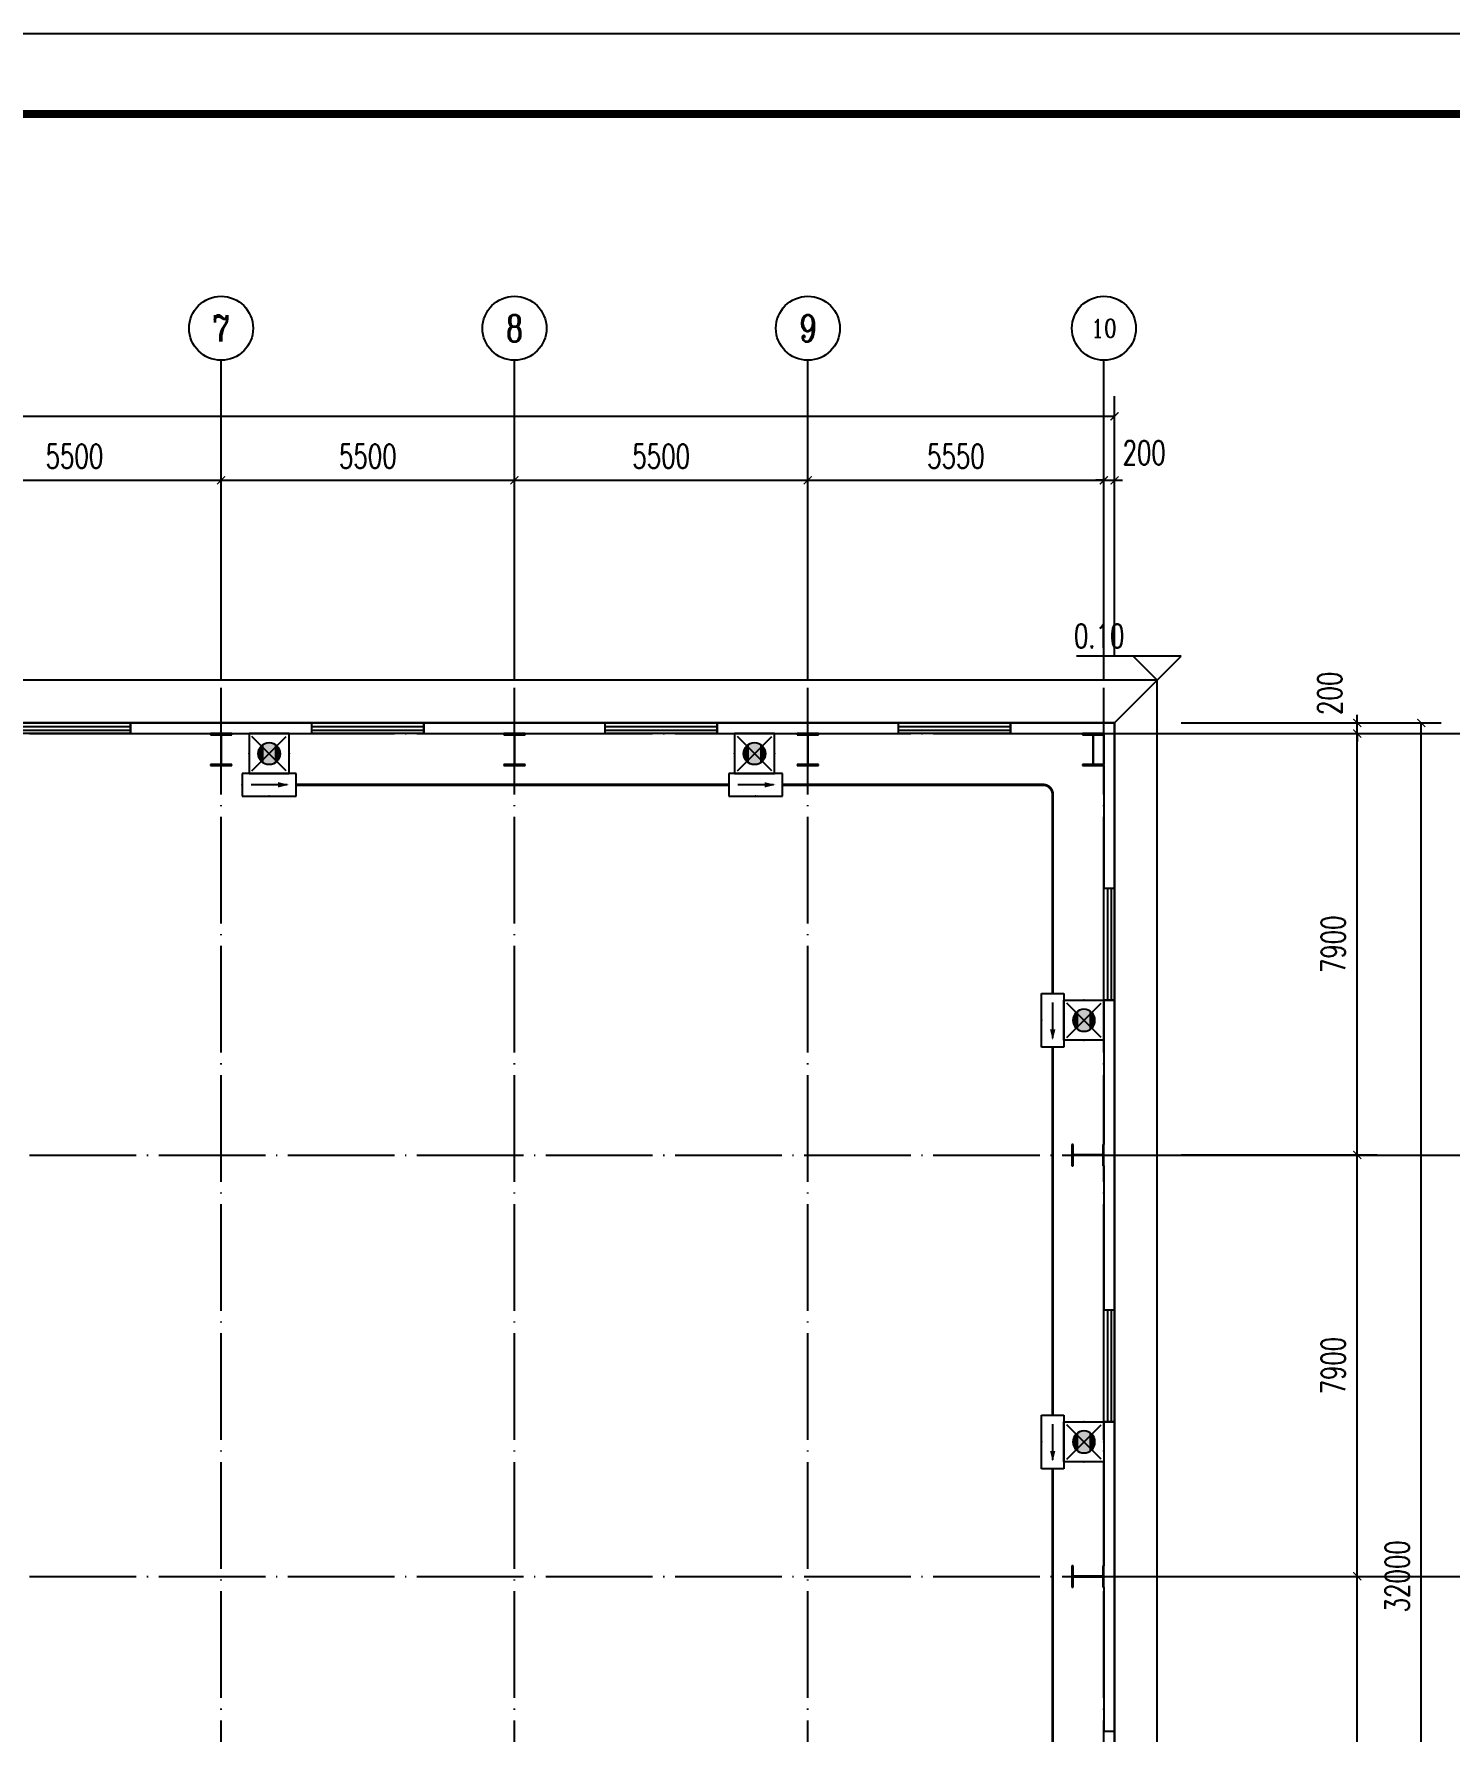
# Model space of a CAD drawing. Extents: x 1162612 to 1711260, y -157368 to 197905.
# Drawn here: x 1653632 to 1680161, y 7170 to 38988 of the extents above; entities that cross this region are included whole.
import ezdxf
from ezdxf.enums import TextEntityAlignment as Align

# ---------------------------------------------------------------- set-up
doc = ezdxf.new("R2010")
doc.units = 0
doc.header["$LTSCALE"] = 1000
doc.header["$MEASUREMENT"] = 0
doc.linetypes.add('DOTE', pattern=[2.42, 2, -0.2, 0.02, -0.2])
doc.layers.get('0').update_dxf_attribs({"linetype": 'CONTINUOUS'})
doc.layers.get('DEFPOINTS').update_dxf_attribs({"linetype": 'CONTINUOUS'})
for name, color, linetype in [('AXIS', 3, 'CONTINUOUS'), ('AXIS_TEXT', 7, 'CONTINUOUS'), ('COLUMN', 99, 'CONTINUOUS'), ('DIM_ELEV', 3, 'CONTINUOUS'), ('DOTE', 1, 'DOTE'), ('EQUIP-照明', 3, 'CONTINUOUS'), ('GROUND', 2, 'CONTINUOUS'), ('PUB_TEXT', 7, 'CONTINUOUS'), ('PUB_TITLE', 4, 'CONTINUOUS'), ('WALL', 9, 'CONTINUOUS'), ('WINDOW', 99, 'CONTINUOUS'), ('WIRE-照明', 1, 'CONTINUOUS')]:
    doc.layers.add(name, color=color, linetype=linetype)
doc.styles.add('_TCH_AXIS', font='COMPLEX', dxfattribs={"bigfont": 'GBCBIG'})
doc.styles.add('_TCH_DIM', font='SIMPLEX', dxfattribs={"bigfont": 'GBCBIG'})
doc.styles.add('COMPLEX', font='COMPLEX')
doc.styles.add('DIM_FONT', font='SIMPLEX', dxfattribs={"width": 0.7, "bigfont": 'GBCBIG'})
doc.styles.get("Standard").update_dxf_attribs({"font": 'gbenor.shx', "bigfont": 'gbcbig.shx'})
doc.dimstyles.new('DIMN150', dxfattribs={"dimscale": 1.5, "dimtxt": 300, "dimasz": 100, "dimexe": 250, "dimexo": 300, "dimgap": 150, "dimtad": 1, "dimdec": 0, "dimzin": 0, "dimtxsty": 'DIM_FONT', "dimblk": 'ARCHTICK', "dimcen": 0.09, "dimclrt": 7, "dimazin": 3, "dimtfac": 1, "dimtdec": 0, "dimtix": 1, "dimtmove": 0, "dimatfit": 3, "dimtolj": 1, "dimtzin": 0})

# ---------------------------------------------------------------- blocks, each defined once
blk = doc.blocks.new('$TCHSYS$WIN2D')
for p, q in [((-0.5, 0.5), (0.5, 0.5)), ((-0.5, 0.5), (-0.5, -0.5)), ((0.5, 0.5), (0.5, -0.5)), ((0.5, 0.167), (-0.5, 0.167)), ((0.5, -0.167), (-0.5, -0.167)), ((-0.5, -0.5), (0.5, -0.5))]:
    blk.add_line(p, q)
blk = doc.blocks.new('_AXISO')
blk.add_circle((0, 0), 0.5)
at = {"layer": 'AXIS_TEXT', "style": 'COMPLEX', "width": 1.041667}
blk.add_attdef('A', text='', height=0.56, dxfattribs=at).set_placement((-0.25, -0.28), (0.25, -0.28), align=Align.FIT)
blk = doc.blocks.new('_ARCHTICK')
at = {"color": 0, "linetype": 'BYBLOCK', "const_width": 0.15}
blk.add_lwpolyline([(-0.5, -0.5), (0.5, 0.5)], dxfattribs=at)
blk = doc.blocks.new('*D136')
at = {"layer": 'AXIS', "color": 0}
for p, q in [((1734864, 100227), (1734864, 105102)), ((1785864, 100227), (1785864, 105102)), ((1734864, 104727), (1785864, 104727))]:
    blk.add_line(p, q, dxfattribs=at)
at = {"layer": 'DEFPOINTS', "color": 0}
for p in [(1785864, 104727), (1734864, 99777), (1785864, 99777)]:
    blk.add_point(p, dxfattribs=at)
at = {"layer": 'AXIS', "color": 0, "xscale": 150, "yscale": 150, "zscale": 150, "rotation": 180}
blk.add_blockref('_ARCHTICK', (1734864, 104727), dxfattribs=at)
at = {"layer": 'AXIS', "color": 0, "xscale": 150, "yscale": 150, "zscale": 150}
blk.add_blockref('_ARCHTICK', (1785864, 104727), dxfattribs=at)
at = {"layer": 'AXIS', "color": 7, "insert": (1760364, 105177), "char_height": 450, "attachment_point": 5, "style": 'DIM_FONT'}
blk.add_mtext('\\A1;51000', dxfattribs=at)
blk = doc.blocks.new('*D143')
at = {"layer": 'AXIS', "color": 0}
for p, q in [((1763614, 100227), (1763614, 103902)), ((1769114, 100227), (1769114, 103902)), ((1763614, 103527), (1769114, 103527))]:
    blk.add_line(p, q, dxfattribs=at)
at = {"layer": 'DEFPOINTS', "color": 0}
for p in [(1769114, 103527), (1763614, 99777), (1769114, 99777)]:
    blk.add_point(p, dxfattribs=at)
at = {"layer": 'AXIS', "color": 0, "xscale": 150, "yscale": 150, "zscale": 150, "rotation": 180}
blk.add_blockref('_ARCHTICK', (1763614, 103527), dxfattribs=at)
at = {"layer": 'AXIS', "color": 0, "xscale": 150, "yscale": 150, "zscale": 150}
blk.add_blockref('_ARCHTICK', (1769114, 103527), dxfattribs=at)
at = {"layer": 'AXIS', "color": 7, "insert": (1766364, 103977), "char_height": 450, "attachment_point": 5, "style": 'DIM_FONT'}
blk.add_mtext('\\A1;5500', dxfattribs=at)
blk = doc.blocks.new('*D144')
at = {"layer": 'AXIS', "color": 0}
for p, q in [((1769114, 100227), (1769114, 103902)), ((1774614, 100227), (1774614, 103902)), ((1769114, 103527), (1774614, 103527))]:
    blk.add_line(p, q, dxfattribs=at)
at = {"layer": 'DEFPOINTS', "color": 0}
for p in [(1774614, 103527), (1769114, 99777), (1774614, 99777)]:
    blk.add_point(p, dxfattribs=at)
at = {"layer": 'AXIS', "color": 0, "xscale": 150, "yscale": 150, "zscale": 150, "rotation": 180}
blk.add_blockref('_ARCHTICK', (1769114, 103527), dxfattribs=at)
at = {"layer": 'AXIS', "color": 0, "xscale": 150, "yscale": 150, "zscale": 150}
blk.add_blockref('_ARCHTICK', (1774614, 103527), dxfattribs=at)
at = {"layer": 'AXIS', "color": 7, "insert": (1771864, 103977), "char_height": 450, "attachment_point": 5, "style": 'DIM_FONT'}
blk.add_mtext('\\A1;5500', dxfattribs=at)
blk = doc.blocks.new('*D145')
at = {"layer": 'AXIS', "color": 0}
for p, q in [((1774614, 100227), (1774614, 103902)), ((1780114, 100227), (1780114, 103902)), ((1774614, 103527), (1780114, 103527))]:
    blk.add_line(p, q, dxfattribs=at)
at = {"layer": 'DEFPOINTS', "color": 0}
for p in [(1780114, 103527), (1774614, 99777), (1780114, 99777)]:
    blk.add_point(p, dxfattribs=at)
at = {"layer": 'AXIS', "color": 0, "xscale": 150, "yscale": 150, "zscale": 150, "rotation": 180}
blk.add_blockref('_ARCHTICK', (1774614, 103527), dxfattribs=at)
at = {"layer": 'AXIS', "color": 0, "xscale": 150, "yscale": 150, "zscale": 150}
blk.add_blockref('_ARCHTICK', (1780114, 103527), dxfattribs=at)
at = {"layer": 'AXIS', "color": 7, "insert": (1777364, 103977), "char_height": 450, "attachment_point": 5, "style": 'DIM_FONT'}
blk.add_mtext('\\A1;5500', dxfattribs=at)
blk = doc.blocks.new('*D146')
at = {"layer": 'AXIS', "color": 0}
for p, q in [((1780114, 100227), (1780114, 103902)), ((1785664, 100227), (1785664, 103902)), ((1780114, 103527), (1785664, 103527))]:
    blk.add_line(p, q, dxfattribs=at)
at = {"layer": 'DEFPOINTS', "color": 0}
for p in [(1785664, 103527), (1780114, 99777), (1785664, 99777)]:
    blk.add_point(p, dxfattribs=at)
at = {"layer": 'AXIS', "color": 0, "xscale": 150, "yscale": 150, "zscale": 150, "rotation": 180}
blk.add_blockref('_ARCHTICK', (1780114, 103527), dxfattribs=at)
at = {"layer": 'AXIS', "color": 0, "xscale": 150, "yscale": 150, "zscale": 150}
blk.add_blockref('_ARCHTICK', (1785664, 103527), dxfattribs=at)
at = {"layer": 'AXIS', "color": 7, "insert": (1782889, 103977), "char_height": 450, "attachment_point": 5, "style": 'DIM_FONT'}
blk.add_mtext('\\A1;5550', dxfattribs=at)
blk = doc.blocks.new('*D147')
at = {"layer": 'AXIS', "color": 0}
for p, q in [((1785664, 100227), (1785664, 103902)), ((1785864, 100227), (1785864, 103902)), ((1785664, 103527), (1785514, 103527)), ((1785664, 103527), (1785864, 103527)), ((1785864, 103527), (1786014, 103527))]:
    blk.add_line(p, q, dxfattribs=at)
at = {"layer": 'DEFPOINTS', "color": 0}
for p in [(1785864, 103527), (1785664, 99777), (1785864, 99777)]:
    blk.add_point(p, dxfattribs=at)
at = {"layer": 'AXIS', "color": 0, "xscale": 150, "yscale": 150, "zscale": 150}
blk.add_blockref('_ARCHTICK', (1785664, 103527), dxfattribs=at)
at = {"layer": 'AXIS', "color": 0, "xscale": 150, "yscale": 150, "zscale": 150, "rotation": 180}
blk.add_blockref('_ARCHTICK', (1785864, 103527), dxfattribs=at)
at = {"layer": 'AXIS', "color": 7, "insert": (1786419, 104044), "char_height": 450, "attachment_point": 5, "style": 'DIM_FONT'}
blk.add_mtext('\\A1;200', dxfattribs=at)
blk = doc.blocks.new('*D148')
at = {"layer": 'AXIS', "color": 0}
for p, q in [((1787114, 98977), (1791989, 98977)), ((1791614, 66977), (1791614, 98977)), ((1787114, 66977), (1791989, 66977))]:
    blk.add_line(p, q, dxfattribs=at)
at = {"layer": 'DEFPOINTS', "color": 0}
for p in [(1786664, 98977), (1791614, 98977), (1786664, 66977)]:
    blk.add_point(p, dxfattribs=at)
at = {"layer": 'AXIS', "color": 0, "xscale": 150, "yscale": 150, "zscale": 150}
for p, rotation in [((1791614, 98977), 90), ((1791614, 66977), 270)]:
    blk.add_blockref('_ARCHTICK', p, dxfattribs=dict(at, rotation=rotation))
at = {"layer": 'AXIS', "color": 7, "insert": (1791164, 82977), "char_height": 450, "attachment_point": 5, "rotation": 90, "style": 'DIM_FONT'}
blk.add_mtext('\\A1;32000', dxfattribs=at)
blk = doc.blocks.new('*D151')
at = {"layer": 'AXIS', "color": 0}
for p, q in [((1787114, 82977), (1790789, 82977)), ((1790414, 75077), (1790414, 82977)), ((1787114, 75077), (1790789, 75077))]:
    blk.add_line(p, q, dxfattribs=at)
at = {"layer": 'DEFPOINTS', "color": 0}
for p in [(1786664, 82977), (1790414, 82977), (1786664, 75077)]:
    blk.add_point(p, dxfattribs=at)
at = {"layer": 'AXIS', "color": 0, "xscale": 150, "yscale": 150, "zscale": 150}
for p, rotation in [((1790414, 82977), 90), ((1790414, 75077), 270)]:
    blk.add_blockref('_ARCHTICK', p, dxfattribs=dict(at, rotation=rotation))
at = {"layer": 'AXIS', "color": 7, "insert": (1789964, 79027), "char_height": 450, "attachment_point": 5, "rotation": 90, "style": 'DIM_FONT'}
blk.add_mtext('\\A1;7900', dxfattribs=at)
blk = doc.blocks.new('*D152')
at = {"layer": 'AXIS', "color": 0}
for p, q in [((1787114, 90877), (1790789, 90877)), ((1790414, 82977), (1790414, 90877)), ((1787114, 82977), (1790789, 82977))]:
    blk.add_line(p, q, dxfattribs=at)
at = {"layer": 'DEFPOINTS', "color": 0}
for p in [(1786664, 90877), (1790414, 90877), (1786664, 82977)]:
    blk.add_point(p, dxfattribs=at)
at = {"layer": 'AXIS', "color": 0, "xscale": 150, "yscale": 150, "zscale": 150}
for p, rotation in [((1790414, 90877), 90), ((1790414, 82977), 270)]:
    blk.add_blockref('_ARCHTICK', p, dxfattribs=dict(at, rotation=rotation))
at = {"layer": 'AXIS', "color": 7, "insert": (1789964, 86927), "char_height": 450, "attachment_point": 5, "rotation": 90, "style": 'DIM_FONT'}
blk.add_mtext('\\A1;7900', dxfattribs=at)
blk = doc.blocks.new('*D153')
at = {"layer": 'AXIS', "color": 0}
for p, q in [((1787114, 98777), (1790789, 98777)), ((1790414, 90877), (1790414, 98777)), ((1787114, 90877), (1790789, 90877))]:
    blk.add_line(p, q, dxfattribs=at)
at = {"layer": 'DEFPOINTS', "color": 0}
for p in [(1786664, 98777), (1790414, 98777), (1786664, 90877)]:
    blk.add_point(p, dxfattribs=at)
at = {"layer": 'AXIS', "color": 0, "xscale": 150, "yscale": 150, "zscale": 150}
for p, rotation in [((1790414, 98777), 90), ((1790414, 90877), 270)]:
    blk.add_blockref('_ARCHTICK', p, dxfattribs=dict(at, rotation=rotation))
at = {"layer": 'AXIS', "color": 7, "insert": (1789964, 94827), "char_height": 450, "attachment_point": 5, "rotation": 90, "style": 'DIM_FONT'}
blk.add_mtext('\\A1;7900', dxfattribs=at)
blk = doc.blocks.new('*D154')
at = {"layer": 'AXIS', "color": 0}
for p, q in [((1787114, 98977), (1790789, 98977)), ((1790414, 98977), (1790414, 99127)), ((1790414, 98777), (1790414, 98977)), ((1787114, 98777), (1790789, 98777)), ((1790414, 98777), (1790414, 98627))]:
    blk.add_line(p, q, dxfattribs=at)
at = {"layer": 'DEFPOINTS', "color": 0}
for p in [(1786664, 98977), (1790414, 98977), (1786664, 98777)]:
    blk.add_point(p, dxfattribs=at)
at = {"layer": 'AXIS', "color": 0, "xscale": 150, "yscale": 150, "zscale": 150}
for p, rotation in [((1790414, 98977), 270), ((1790414, 98777), 90)]:
    blk.add_blockref('_ARCHTICK', p, dxfattribs=dict(at, rotation=rotation))
at = {"layer": 'AXIS', "color": 7, "insert": (1789897, 99532), "char_height": 450, "attachment_point": 5, "rotation": 90, "style": 'DIM_FONT'}
blk.add_mtext('\\A1;200', dxfattribs=at)
blk = doc.blocks.new('$EQUIP$00001167')
for p, q in [((-0.429, 0.429), (0.429, -0.429)), ((-0.429, -0.429), (0.429, 0.429))]:
    blk.add_line(p, q)
blk.add_lwpolyline([(-0.5, 0.5), (-0.5, -0.5), (0.5, -0.5), (0.5, 0.5)], close=True)
blk.add_circle((0, 0), 0.275)
for p in [(0, 0.5), (-0.5, 0), (0.5, 0), (0, -0.5)]:
    blk.add_point(p)
for points in [[(-0.238, 0.137), (0.238, 0.137), (-0.275, 0), (0.275, 0)], [(-0.238, -0.137), (0.238, -0.137), (-0.275, 0), (0.275, 0)], [(-0.137, 0.238), (0.137, 0.238), (-0.238, 0.137), (0.238, 0.137)], [(0, 0.275), (0, 0.275), (-0.137, 0.238), (0.137, 0.238)], [(-0.137, -0.238), (0.137, -0.238), (-0.238, -0.137), (0.238, -0.137)], [(0, -0.275), (0, -0.275), (-0.137, -0.238), (0.137, -0.238)]]:
    blk.add_solid(points)
at = {"flags": 9}
blk.add_attdef('A', (0, 0), '', height=0.00002, dxfattribs=at)
blk = doc.blocks.new('$EQUIP$00001686')
for p, q in [((0.72, 0.6), (-0.72, 0.6)), ((-0.72, 0.6), (-0.72, 0)), ((0.72, 0), (0.72, 0.6)), ((-0.72, 0), (0.72, 0))]:
    blk.add_line(p, q)
at = {"color": 7}
blk.add_line((-0.48, 0.3), (0.48, 0.3), dxfattribs=at)
for p in [(0, 0.6), (-0.72, 0.3), (0, 0), (0.72, 0.3)]:
    blk.add_point(p)
blk.add_solid([(-0.24, 0.228), (-0.528, 0.3), (-0.24, 0.372)])
blk = doc.blocks.new('D2222')
at = {"color": 8}
blk.add_lwpolyline([(1734864.1, 98976.5), (1785864.1, 98976.5), (1785864.1, 66976.5), (1746864.1, 66976.5), (1746864.1, 82776.5), (1734864.1, 82776.5)], close=True, dxfattribs=at)
at = {"layer": 'AXIS', "color": 8}
for p, q in [((1769114.1, 99776.5), (1769114.1, 105776.5)), ((1774614.1, 99776.5), (1774614.1, 105776.5)), ((1780114.1, 99776.5), (1780114.1, 105776.5)), ((1785664.1, 99776.5), (1785664.1, 105776.5)), ((1786664.1, 98776.5), (1792664.1, 98776.5)), ((1786664.1, 90876.5), (1792664.1, 90876.5)), ((1786664.1, 82976.5), (1792664.1, 82976.5))]:
    blk.add_line(p, q, dxfattribs=at)
at = {"layer": 'COLUMN', "color": 8}
for p, q in [((1769314.1, 98776.5), (1768914.1, 98776.5)), ((1768914.1, 98776.5), (1768914.1, 98754.5)), ((1768914.1, 98754.5), (1769103.1, 98754.5)), ((1769103.1, 98754.5), (1769108.1, 98749.5)), ((1769108.1, 98749.5), (1769108.1, 98203.5)), ((1769120.1, 98749.5), (1769125.1, 98754.5)), ((1769120.1, 98203.5), (1769120.1, 98749.5)), ((1769125.1, 98754.5), (1769314.1, 98754.5)), ((1769314.1, 98754.5), (1769314.1, 98776.5)), ((1774814.1, 98776.5), (1774414.1, 98776.5)), ((1774414.1, 98776.5), (1774414.1, 98754.5)), ((1774414.1, 98754.5), (1774603.1, 98754.5)), ((1774603.1, 98754.5), (1774608.1, 98749.5)), ((1774608.1, 98749.5), (1774608.1, 98203.5)), ((1774620.1, 98749.5), (1774625.1, 98754.5)), ((1774620.1, 98203.5), (1774620.1, 98749.5)), ((1774625.1, 98754.5), (1774814.1, 98754.5)), ((1774814.1, 98754.5), (1774814.1, 98776.5)), ((1780314.1, 98776.5), (1779914.1, 98776.5)), ((1779914.1, 98776.5), (1779914.1, 98754.5)), ((1779914.1, 98754.5), (1780103.1, 98754.5)), ((1780103.1, 98754.5), (1780108.1, 98749.5)), ((1780108.1, 98749.5), (1780108.1, 98203.5)), ((1780120.1, 98749.5), (1780125.1, 98754.5)), ((1780120.1, 98203.5), (1780120.1, 98749.5)), ((1780125.1, 98754.5), (1780314.1, 98754.5)), ((1780314.1, 98754.5), (1780314.1, 98776.5)), ((1785664.1, 98776.5), (1785264.1, 98776.5)), ((1785264.1, 98776.5), (1785264.1, 98754.5)), ((1785264.1, 98754.5), (1785453.1, 98754.5)), ((1785453.1, 98754.5), (1785458.1, 98749.5)), ((1785458.1, 98749.5), (1785458.1, 98203.5)), ((1785470.1, 98749.5), (1785475.1, 98754.5)), ((1785470.1, 98203.5), (1785470.1, 98749.5)), ((1785475.1, 98754.5), (1785664.1, 98754.5)), ((1785664.1, 98754.5), (1785664.1, 98776.5)), ((1769103.1, 98198.5), (1768914.1, 98198.5)), ((1768914.1, 98198.5), (1768914.1, 98176.5)), ((1768914.1, 98176.5), (1769314.1, 98176.5)), ((1769108.1, 98203.5), (1769103.1, 98198.5)), ((1769125.1, 98198.5), (1769120.1, 98203.5)), ((1769314.1, 98198.5), (1769125.1, 98198.5)), ((1769314.1, 98176.5), (1769314.1, 98198.5)), ((1774603.1, 98198.5), (1774414.1, 98198.5)), ((1774414.1, 98198.5), (1774414.1, 98176.5)), ((1774414.1, 98176.5), (1774814.1, 98176.5)), ((1774608.1, 98203.5), (1774603.1, 98198.5)), ((1774625.1, 98198.5), (1774620.1, 98203.5)), ((1774814.1, 98198.5), (1774625.1, 98198.5)), ((1774814.1, 98176.5), (1774814.1, 98198.5)), ((1780103.1, 98198.5), (1779914.1, 98198.5)), ((1779914.1, 98198.5), (1779914.1, 98176.5)), ((1779914.1, 98176.5), (1780314.1, 98176.5)), ((1780108.1, 98203.5), (1780103.1, 98198.5)), ((1780125.1, 98198.5), (1780120.1, 98203.5)), ((1780314.1, 98198.5), (1780125.1, 98198.5)), ((1780314.1, 98176.5), (1780314.1, 98198.5)), ((1785453.1, 98198.5), (1785264.1, 98198.5)), ((1785264.1, 98198.5), (1785264.1, 98176.5)), ((1785264.1, 98176.5), (1785664.1, 98176.5)), ((1785458.1, 98203.5), (1785453.1, 98198.5)), ((1785475.1, 98198.5), (1785470.1, 98203.5)), ((1785664.1, 98198.5), (1785475.1, 98198.5)), ((1785664.1, 98176.5), (1785664.1, 98198.5)), ((1785086.1, 91076.5), (1785064.1, 91076.5)), ((1785064.1, 91076.5), (1785064.1, 90676.5)), ((1785086.1, 90887.5), (1785086.1, 91076.5)), ((1785664.1, 91076.5), (1785642.1, 91076.5)), ((1785642.1, 91076.5), (1785642.1, 90887.5)), ((1785664.1, 90676.5), (1785664.1, 91076.5)), ((1785091.1, 90882.5), (1785086.1, 90887.5)), ((1785086.1, 90865.5), (1785091.1, 90870.5)), ((1785086.1, 90676.5), (1785086.1, 90865.5)), ((1785637.1, 90882.5), (1785091.1, 90882.5)), ((1785091.1, 90870.5), (1785637.1, 90870.5)), ((1785642.1, 90887.5), (1785637.1, 90882.5)), ((1785637.1, 90870.5), (1785642.1, 90865.5)), ((1785642.1, 90865.5), (1785642.1, 90676.5)), ((1785064.1, 90676.5), (1785086.1, 90676.5)), ((1785642.1, 90676.5), (1785664.1, 90676.5)), ((1785086.1, 83176.5), (1785064.1, 83176.5)), ((1785064.1, 83176.5), (1785064.1, 82776.5)), ((1785086.1, 82987.5), (1785086.1, 83176.5)), ((1785664.1, 83176.5), (1785642.1, 83176.5)), ((1785642.1, 83176.5), (1785642.1, 82987.5)), ((1785664.1, 82776.5), (1785664.1, 83176.5)), ((1785064.1, 82776.5), (1785086.1, 82776.5)), ((1785091.1, 82982.5), (1785086.1, 82987.5)), ((1785086.1, 82965.5), (1785091.1, 82970.5)), ((1785086.1, 82776.5), (1785086.1, 82965.5)), ((1785637.1, 82982.5), (1785091.1, 82982.5)), ((1785091.1, 82970.5), (1785637.1, 82970.5)), ((1785642.1, 82987.5), (1785637.1, 82982.5)), ((1785637.1, 82970.5), (1785642.1, 82965.5)), ((1785642.1, 82965.5), (1785642.1, 82776.5)), ((1785642.1, 82776.5), (1785664.1, 82776.5))]:
    blk.add_line(p, q, dxfattribs=at)
at = {"layer": 'DIM_ELEV', "color": 8}
for p, q in [((1787114.1, 100226.5), (1785147, 100226.5)), ((1786664.1, 99776.5), (1786214.1, 100226.5)), ((1786664.1, 99776.5), (1787114.1, 100226.5))]:
    blk.add_line(p, q, dxfattribs=at)
at = {"layer": 'DOTE', "color": 8}
for p, q in [((1769114.1, 66176.5), (1769114.1, 99776.5)), ((1774614.1, 66176.5), (1774614.1, 99776.5)), ((1780114.1, 66176.5), (1780114.1, 99776.5)), ((1785664.1, 66176.5), (1785664.1, 99776.5)), ((1734064.1, 98776.5), (1786664.1, 98776.5)), ((1734064.1, 98776.5), (1786664.1, 98776.5)), ((1734064.1, 90876.5), (1786664.1, 90876.5)), ((1734064.1, 82976.5), (1786664.1, 82976.5))]:
    blk.add_line(p, q, dxfattribs=at)
at = {"layer": 'GROUND', "color": 8}
for p, q in [((1786664.1, 99776.5), (1734064.1, 99776.5)), ((1785864.1, 98976.5), (1786664.1, 99776.5)), ((1786664.1, 66176.5), (1786664.1, 99776.5)), ((1785864.1, 98976.5), (1734864.1, 98976.5)), ((1785864.1, 66976.5), (1785864.1, 98976.5))]:
    blk.add_line(p, q, dxfattribs=at)
at = {"layer": 'WALL', "color": 8}
for p, q in [((1769114.1, 98976.5), (1767414.1, 98976.5)), ((1767414.1, 98976.5), (1767414.1, 98776.5)), ((1770814.1, 98976.5), (1769114.1, 98976.5)), ((1770814.1, 98776.5), (1770814.1, 98976.5)), ((1774614.1, 98976.5), (1772914.1, 98976.5)), ((1772914.1, 98976.5), (1772914.1, 98776.5)), ((1776314.1, 98976.5), (1774614.1, 98976.5)), ((1776314.1, 98776.5), (1776314.1, 98976.5)), ((1780114.1, 98976.5), (1778414.1, 98976.5)), ((1778414.1, 98976.5), (1778414.1, 98776.5)), ((1781814.1, 98976.5), (1780114.1, 98976.5)), ((1781814.1, 98776.5), (1781814.1, 98976.5)), ((1785864.1, 98976.5), (1783914.1, 98976.5)), ((1783914.1, 98976.5), (1783914.1, 98776.5)), ((1785864.1, 95876.5), (1785864.1, 98976.5)), ((1767414.1, 98776.5), (1768914.1, 98776.5)), ((1769314.1, 98776.5), (1770814.1, 98776.5)), ((1772914.1, 98776.5), (1774414.1, 98776.5)), ((1774814.1, 98776.5), (1776314.1, 98776.5)), ((1778414.1, 98776.5), (1779914.1, 98776.5)), ((1780314.1, 98776.5), (1781814.1, 98776.5)), ((1783914.1, 98776.5), (1785264.1, 98776.5)), ((1785664.1, 98754.5), (1785664.1, 98198.5)), ((1785664.1, 98176.5), (1785664.1, 95876.5)), ((1785664.1, 95876.5), (1785864.1, 95876.5)), ((1785864.1, 93776.5), (1785664.1, 93776.5)), ((1785664.1, 93776.5), (1785664.1, 91076.5)), ((1785864.1, 90876.5), (1785864.1, 93776.5)), ((1785864.1, 87976.5), (1785864.1, 90876.5)), ((1785664.1, 90676.5), (1785664.1, 87976.5)), ((1785664.1, 87976.5), (1785864.1, 87976.5)), ((1785864.1, 85876.5), (1785664.1, 85876.5)), ((1785664.1, 85876.5), (1785664.1, 83176.5)), ((1785864.1, 82976.5), (1785864.1, 85876.5)), ((1785664.1, 82776.5), (1785664.1, 80076.5)), ((1785864.1, 80076.5), (1785864.1, 82976.5)), ((1785664.1, 80076.5), (1785864.1, 80076.5))]:
    blk.add_line(p, q, dxfattribs=at)
at = {"layer": 'AXIS', "color": 8}
ref = blk.add_blockref('_AXISO', (1769114.1, 106376.5), dxfattribs=dict(at, xscale=1200, yscale=1200, zscale=1200))
ref.add_attrib('A', '7', dxfattribs={"layer": 'AXIS_TEXT', "color": 8, "height": 493.2, "style": '_TCH_AXIS'}).set_placement((1768949.7, 106129.9), (1769278.5, 106129.9), align=Align.FIT)
ref = blk.add_blockref('_AXISO', (1774614.1, 106376.5), dxfattribs=dict(at, xscale=1200, yscale=1200, zscale=1200))
ref.add_attrib('A', '8', dxfattribs={"layer": 'AXIS_TEXT', "color": 8, "height": 493.2, "style": '_TCH_AXIS'}).set_placement((1774449.7, 106129.9), (1774778.5, 106129.9), align=Align.FIT)
ref = blk.add_blockref('_AXISO', (1780114.1, 106376.5), dxfattribs=dict(at, xscale=1200, yscale=1200, zscale=1200))
ref.add_attrib('A', '9', dxfattribs={"layer": 'AXIS_TEXT', "color": 8, "height": 506.1, "style": '_TCH_AXIS', "width": 0.928571}).set_placement((1779957.5, 106123.5), (1780270.8, 106123.5), align=Align.FIT)
ref = blk.add_blockref('_AXISO', (1785664.1, 106376.5), dxfattribs=dict(at, xscale=1200, yscale=1200, zscale=1200))
ref.add_attrib('A', '10', dxfattribs={"layer": 'AXIS_TEXT', "color": 8, "height": 340.8, "style": '_TCH_AXIS', "width": 1.034483}).set_placement((1785420.7, 106206.1), (1785907.5, 106206.1), align=Align.FIT)
at = {"layer": 'WINDOW', "color": 8, "xscale": 2100, "yscale": 200, "zscale": 2100}
for p, rotation in [((1766364.1, 98876.5), 180), ((1771864.1, 98876.5), 180), ((1777364.1, 98876.5), 180), ((1782864.1, 98876.5), 180), ((1785764.1, 94826.5), 90), ((1785764.1, 86926.5), 90)]:
    blk.add_blockref('$TCHSYS$WIN2D', p, dxfattribs=dict(at, rotation=rotation))
at = {"layer": 'PUB_TEXT', "color": 7, "style": '_TCH_DIM', "width": 0.705882}
blk.add_text('0.10', height=446.25, dxfattribs=at).set_placement((1785102, 100384))
at = {"layer": 'AXIS', "color": 8}
for p1, p2, distance, picture, middle in [((1734864.1, 99776.5), (1785864.1, 99776.5), 4950, '*D136', (1760364.1, 105176.5)), ((1763614.1, 99776.5), (1769114.1, 99776.5), 3750, '*D143', (1766364.1, 103976.5)), ((1769114.1, 99776.5), (1774614.1, 99776.5), 3750, '*D144', (1771864.1, 103976.5)), ((1774614.1, 99776.5), (1780114.1, 99776.5), 3750, '*D145', (1777364.1, 103976.5)), ((1780114.1, 99776.5), (1785664.1, 99776.5), 3750, '*D146', (1782889.1, 103976.5)), ((1786664.1, 66976.5), (1786664.1, 98976.5), -4950, '*D148', (1791164.1, 82976.5)), ((1786664.1, 90876.5), (1786664.1, 98776.5), -3750, '*D153', (1789964.1, 94826.5)), ((1786664.1, 82976.5), (1786664.1, 90876.5), -3750, '*D152', (1789964.1, 86926.5)), ((1786664.1, 75076.5), (1786664.1, 82976.5), -3750, '*D151', (1789964.1, 79026.5))]:
    dim = blk.add_aligned_dim(p1=p1, p2=p2, distance=distance, dimstyle='DIMN150', dxfattribs=at)
    dim.commit()
    dim.dimension.update_dxf_attribs({"geometry": picture, "text_midpoint": middle})
for base, p1, p2, angle, picture, middle in [((1785864.1, 103526.5), (1785664.1, 99776.5), (1785864.1, 99776.5), 0, '*D147', (1786419.1, 104044)), ((1790414.1, 98976.5), (1786664.1, 98776.5), (1786664.1, 98976.5), 90, '*D154', (1789896.6, 99531.5))]:
    dim = blk.add_linear_dim(base=base, p1=p1, p2=p2, angle=angle, dimstyle='DIMN150', dxfattribs=at)
    dim.commit()
    dim.dimension.update_dxf_attribs({"geometry": picture, "text_midpoint": middle, "dimtype": 161})

msp = doc.modelspace()

# ---------------------------------------------------------------- linework, layer by layer
at = {"layer": 'PUB_TITLE'}
msp.add_lwpolyline([(1604543, -24012), (1693643, -24012), (1693643, 38988), (1604543, 38988)], close=True, dxfattribs=at)
at = {"layer": 'PUB_TITLE', "const_width": 150}
msp.add_lwpolyline([(1608293, -22512), (1692143, -22512), (1692143, 37488), (1608293, 37488)], close=True, dxfattribs=at)
at = {"layer": 'WIRE-照明', "linetype": 'CONTINUOUS', "const_width": 52.5}
for points in [[(1666658, 24910), (1658545, 24910)], [(1672731, 13094), (1672731, 19991)], [(1672731, 4224), (1672731, 12086)]]:
    msp.add_lwpolyline(points, dxfattribs=at)
msp.add_lwpolyline([(1667666, 24910), (1672551, 24910, -0.414214), (1672731, 24730), (1672731, 20999)], format="xyb", dxfattribs=at)

# ---------------------------------------------------------------- block references
msp.add_blockref('D2222', (-111973, -72907))
at = {"layer": 'EQUIP-照明'}
for name, p, xscale, yscale, zscale, rotation in [('$EQUIP$00001167', (1658041, 25495), 750, 750, 750, 90), ('$EQUIP$00001167', (1667141, 25495), 750, 750, 750, 90), ('$EQUIP$00001686', (1658041, 25120), 700, 700, 700, 180), ('$EQUIP$00001686', (1667162, 25120), 700, 700, 700, 180), ('$EQUIP$00001686', (1672521, 20495), -700, 700, 700, 270), ('$EQUIP$00001167', (1673316, 20495), -750, 750, 750, 270), ('$EQUIP$00001686', (1672521, 12590), -700, 700, 700, 270), ('$EQUIP$00001167', (1673316, 12590), -750, 750, 750, 270)]:
    msp.add_blockref(name, p, dxfattribs=dict(at, xscale=xscale, yscale=yscale, zscale=zscale, rotation=rotation))

doc.saveas('drawing.dxf')
